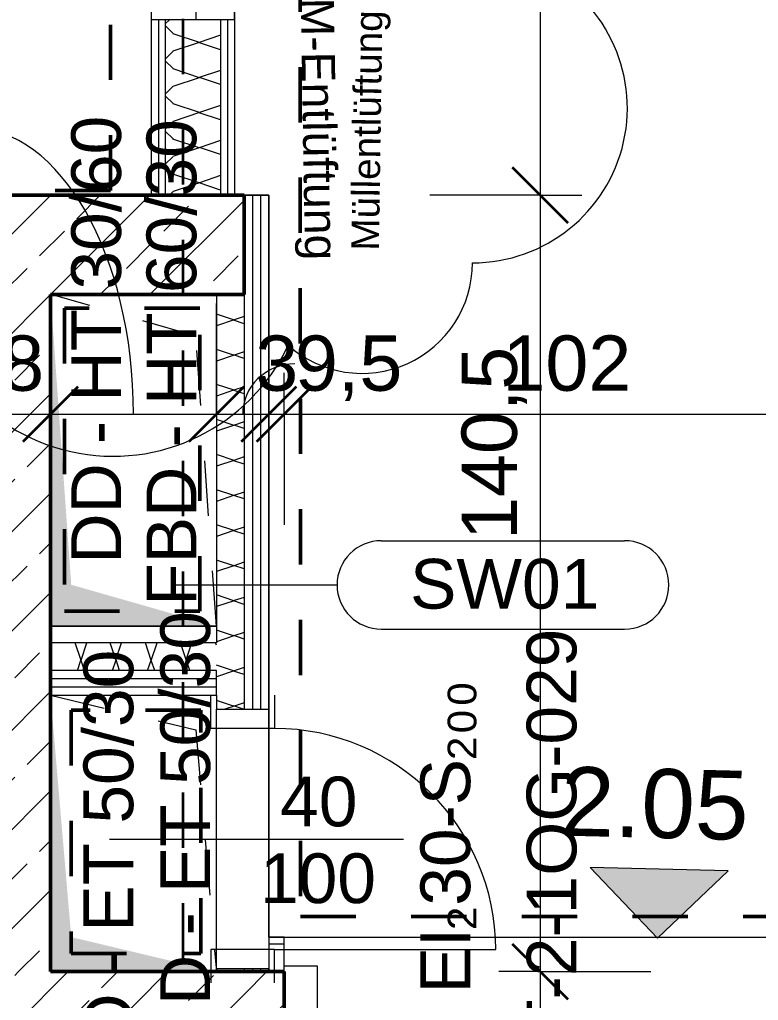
# Model space of a CAD drawing. Header units: metres. Extents: x -67.4 to -27.2, y 43.9 to 89.6.
# Drawn here: x -47.272 to -45.936, y 57.294 to 59.069 of the extents above; entities that cross this region are included whole.
import ezdxf

# ---------------------------------------------------------------- set-up
doc = ezdxf.new("R2010")
doc.units = ezdxf.units.M
doc.linetypes.add('Strich Punkt Mittel', pattern=[0.015875, 0.00635, -0.004763, 0, -0.004763])
doc.linetypes.add('Verdeckt', pattern=[0.003, 0.002, -0.001])
for name, color, linetype, lineweight in [('A-DETL-GENF_', 92, 'Continuous', 13), ('A_2D', 7, 'Continuous', 13), ('A_Bemassung-50_', 4, 'Continuous', 9), ('A_Bemassung_', 4, 'Continuous', 9), ('A_Beschriftung_', 7, 'Continuous', 9), ('A_Brandabschnitte', 30, 'Verdeckt', 50), ('A_Decken', 8, 'Continuous', 13), ('A_Durchbruch_', 7, 'Continuous', 5), ('A_Durchbruch_Projektion', 8, 'Verdeckt', 5), ('A_Raeume_', 7, 'Continuous', 5), ('A_Raeume_Beschriftung_', 7, 'Continuous', 9), ('A_Raster_', 1, 'Continuous', 9), ('A_Tueren', 31, 'Continuous', 13), ('A_Waende', 7, 'Continuous', 13), ('G-ANNO-REVC_', 71, 'Continuous', 9), ('Text', 130, 'Continuous', 9)]:
    doc.layers.add(name, color=color, linetype=linetype, lineweight=lineweight)
doc.styles.add('Arial_10', font='arial.ttf', dxfattribs={"height": 0.05})
doc.styles.add('Arial_2', font='arial.ttf', dxfattribs={"height": 0.09})
doc.styles.add('Arial_3', font='arial.ttf', dxfattribs={"height": 0.125})
doc.styles.add('Arial_5', font='arial.ttf', dxfattribs={"height": 0.1})
doc.styles.add('Arial_7', font='arial.ttf', dxfattribs={"height": 0.06})
doc.styles.add('Segoe UI Symbol', font='seguisym.ttf', dxfattribs={"height": 0.09})
doc.dimstyles.new('WGA-Bemaßung', dxfattribs={"dimscale": 0.3048, "dimtxt": 0.102026, "dimasz": 0.328084, "dimexe": 0.246063, "dimexo": 0.0625, "dimgap": 0.04101, "dimtad": 1, "dimdec": 1, "dimlfac": 100, "dimrnd": 0.5, "dimdsep": 46, "dimtxsty": 'Arial_5', "dimblk1": 'OBLIQUE', "dimblk2": 'OBLIQUE', "dimsah": 1, "dimcen": 0.09, "dimdle": 0.246063, "dimazin": 2, "dimtfac": 1, "dimtdec": 4, "dimtix": 1, "dimtmove": 0, "dimatfit": 3, "dimfxl": 0.656168, "dimfxlon": 1, "dimtvp": 1, "dimtolj": 1, "dimtzin": 0, "dimarcsym": 2})
doc.dimstyles.new('WGA-Bemaßung_2', dxfattribs={"dimscale": 0.3048, "dimtxt": 0.102026, "dimasz": 0.328084, "dimexe": 0.246063, "dimexo": 0.0625, "dimgap": 0.04101, "dimtad": 1, "dimdec": 1, "dimlfac": 100, "dimrnd": 0.5, "dimdsep": 46, "dimtxsty": 'Arial_5', "dimblk1": 'OBLIQUE', "dimblk2": 'OBLIQUE', "dimsah": 1, "dimcen": 0.09, "dimdle": 0.246063, "dimazin": 2, "dimtfac": 1, "dimtdec": 4, "dimtix": 1, "dimtmove": 2, "dimatfit": 3, "dimfxl": 0.656168, "dimfxlon": 1, "dimtvp": 1, "dimtolj": 1, "dimtzin": 0, "dimarcsym": 2})
doc.dimstyles.new('WGA-Bemaßung_3', dxfattribs={"dimscale": 0.3048, "dimtxt": 0.102026, "dimasz": 0.328084, "dimexe": 0.246063, "dimexo": 0.0625, "dimgap": 0.04101, "dimtad": 1, "dimdec": 1, "dimlfac": 100, "dimrnd": 0.5, "dimdsep": 46, "dimtxsty": 'Arial_5', "dimblk1": 'OBLIQUE', "dimblk2": 'OBLIQUE', "dimsah": 1, "dimcen": 0.09, "dimdle": 0.246063, "dimazin": 2, "dimtfac": 1, "dimtdec": 4, "dimtix": 1, "dimtmove": 1, "dimatfit": 3, "dimfxl": 0.656168, "dimfxlon": 1, "dimtvp": 1, "dimtolj": 1, "dimtzin": 0, "dimarcsym": 2})
doc.dimstyles.new('WGA-Bemaßung_4', dxfattribs={"dimscale": 0.3048, "dimtxt": 0.102026, "dimasz": 0.328084, "dimexe": 0.246063, "dimexo": 0.0625, "dimgap": 0.04101, "dimtad": 1, "dimdec": 1, "dimlfac": 100, "dimrnd": 0.5, "dimdsep": 46, "dimtxsty": 'Arial_5', "dimblk1": 'OBLIQUE', "dimblk2": 'OBLIQUE', "dimsah": 1, "dimcen": 0.09, "dimdle": 0.246063, "dimazin": 2, "dimtfac": 1, "dimtdec": 4, "dimtix": 1, "dimtmove": 0, "dimatfit": 3, "dimfxl": 0.656168, "dimfxlon": 1, "dimtvp": 1, "dimtolj": 1, "dimtzin": 0, "dimarcsym": 2})
pattern_1 = [(45, (0, 0), (-0.08980256, 0.08980256), []), (45, (0.0898, 0), (-0.08980256, 0.08980256), [0.0635, -0.03175])]

# ---------------------------------------------------------------- blocks, each defined once
blk = doc.blocks.new('UZ_D1 - SL_0900x2000_Wohnungstür-5426849-263_PP_01OG_BT2')
at = {"layer": 'A_Tueren', "lineweight": 5}
for p, q in [((0.45, 0.1), (0.45, 1)), ((-0.51, 0.1), (-0.45, 0.1)), ((-0.45, 0.1), (-0.45, -0.1)), ((0.45, 0.1), (0.45, -0.1)), ((0.51, 0.1), (0.45, 0.1)), ((-0.45, -0.1), (-0.51, -0.1)), ((0.45, -0.1), (0.51, -0.1))]:
    blk.add_line(p, q, dxfattribs=at)
blk.add_arc((0.45, 0.1), 0.9, 90, 180, dxfattribs=at)
blk = doc.blocks.new('Tür_Blockzarge_1 Flügel - 90x200_RB 106x208_Portale-11882896-263_PP_01OG_BT2')
at = {"layer": 'A_Tueren', "lineweight": 5}
blk.add_line((0.45, 0.075), (0.45, 0.975), dxfattribs=at)
at = {"layer": 'A_Tueren'}
for p, q in [((-0.53, 0.075), (-0.45, 0.075)), ((-0.53, -0.005), (-0.53, 0.075)), ((-0.53, 0.075), (0.53, 0.075)), ((-0.45, 0.075), (-0.45, -0.005)), ((0.45, 0.075), (0.53, 0.075)), ((0.45, -0.005), (0.45, 0.075)), ((0.53, 0.075), (0.53, -0.005)), ((-0.45, -0.005), (-0.53, -0.005)), ((0.53, -0.005), (0.45, -0.005)), ((-0.53, -0.075), (0.53, -0.075))]:
    blk.add_line(p, q, dxfattribs=at)
at = {"layer": 'A_Tueren', "lineweight": 5}
blk.add_arc((0.45, 0.075), 0.9, 90, 180, dxfattribs=at)
blk = doc.blocks.new('Symbol_Schatten_Verdeckt_unten - Bodendurchbruch_Schatten_Verdeckt_unten-6021199-263_PP_01OG_BT2')
at = {"layer": 'A_Durchbruch_Projektion'}
for p, q in [((-0.1875, 0.1125), (0.25, 0.15)), ((-0.25, -0.15), (-0.1875, 0.1125))]:
    blk.add_line(p, q, dxfattribs=at)
blk = doc.blocks.new('UZ_D1 - SL_0400x1000_Schachttür-8452244-263_PP_01OG_BT2')
at = {"layer": 'A_Tueren', "lineweight": 5}
for p, q in [((0.2, 0.0575), (0.2, 0.4575)), ((-0.26, 0.0575), (-0.2, 0.0575)), ((-0.2, 0.0575), (-0.2, -0.0575)), ((0.2, 0.0575), (0.2, -0.0575)), ((0.26, 0.0575), (0.2, 0.0575)), ((-0.2, -0.0575), (-0.26, -0.0575)), ((0.2, -0.0575), (0.26, -0.0575))]:
    blk.add_line(p, q, dxfattribs=at)
blk.add_arc((0.2, 0.0575), 0.4, 90, 180, dxfattribs=at)
blk = doc.blocks.new('Symbol_Schatten_Verdeckt_unten - Bodendurchbruch_Schatten_Verdeckt_unten-11173646-263_PP_01OG_BT2')
at = {"layer": 'A_Durchbruch_Projektion'}
for p, q in [((-0.0502, 0.3), (-0.1502, 0.3)), ((-0.1502, 0.2997), (-0.1126, -0.225)), ((-0.1126, -0.225), (0.1494, -0.2998)), ((-0.1495, -0.3), (-0.0424, -0.3)), ((0.1502, -0.2998), (0.1502, -0.2956))]:
    blk.add_line(p, q, dxfattribs=at)
blk = doc.blocks.new('Symbol_Schatten - Bodendurchbruch_Schatten-11173598-263_PP_01OG_BT2')
at = {"layer": 'A-DETL-GENF_'}
blk.add_hatch(color=256, dxfattribs=at).paths.add_polyline_path([(-0.3, -0.15), (-0.3, -0.15), (-0.225, 0.1125), (0.3, 0.15), (-0.3, 0.15), (-0.3, -0.1404)])
at = {"layer": 'A_2D'}
blk.add_line((-0.3, -0.15), (-0.3, 0.15), dxfattribs=at)
at = {"layer": 'A_Durchbruch_'}
blk.add_line((-0.3, 0.15), (-0.3, -0.15), dxfattribs=at)
blk = doc.blocks.new('Symbol_Schatten - Bodendurchbruch_Schatten-6021197-263_PP_01OG_BT2')
at = {"layer": 'A-DETL-GENF_'}
blk.add_hatch(color=256, dxfattribs=at).paths.add_polyline_path([(-0.25, -0.1405), (-0.25, -0.15), (-0.1875, 0.1125), (0.25, 0.15), (-0.25, 0.15), (-0.25, -0.0874)])
blk = doc.blocks.new('BS_Raum_Top_Pfeil - oben_links-2842557-263_PP_01OG_BT2')
at = {"layer": 'A_Raeume_Beschriftung_'}
blk.add_hatch(color=256, dxfattribs=at).paths.add_polyline_path([(-0.0025, 0.0075), (0.0025, 0.0075), (0, 0.005)])
for p, q in [((-0.0025, 0.0075), (0, 0.005)), ((0.0025, 0.0075), (-0.0025, 0.0075)), ((0, 0.005), (0.0025, 0.0075))]:
    blk.add_line(p, q, dxfattribs=at)
blk = doc.blocks.new('BS_Tuer_PP - rechts-10002445-263_PP_01OG_BT2')
at = {"layer": 'A_Beschriftung_'}
blk.add_line((0, 0.000124), (0, -0.010513), dxfattribs=at)
blk = doc.blocks.new('BS_Wand_Lollipop - rechts_oben-2026913-263_PP_01OG_BT2')
at = {"layer": 'A_Beschriftung_'}
for p, q in [((0.0046, 0.0016), (0.0134, 0.0016)), ((-0.003, 0), (0.003, 0)), ((0.0046, -0.0016), (0.0134, -0.0016))]:
    blk.add_line(p, q, dxfattribs=at)
for centre, start, end in [((0.0046, 0), 90, 270), ((0.0134, 0), 270, 90)]:
    blk.add_arc(centre, 0.0016, start, end, dxfattribs=at)
blk = doc.blocks.new('DIMBLOCK348-263_PP_01OG_BT2')
at = {"layer": 'A_Bemassung-50_', "lineweight": 35, "transparency": 16777216}
for p, q in [((-46.3305, 59.5986), (-46.3805, 59.6486)), ((-46.3305, 59.5986), (-46.2805, 59.5486)), ((-46.3305, 58.7511), (-46.3805, 58.8011)), ((-46.3305, 58.7511), (-46.2805, 58.7011))]:
    blk.add_line(p, q, dxfattribs=at)
at = {"layer": 'A_Bemassung-50_', "transparency": 16777216}
for p, q in [((-46.3305, 59.5986), (-46.5305, 59.5986)), ((-46.3305, 59.5986), (-46.3305, 58.7511)), ((-46.3305, 59.5986), (-46.2555, 59.5986)), ((-46.3305, 58.7511), (-46.5305, 58.7511)), ((-46.3305, 58.7511), (-46.2555, 58.7511))]:
    blk.add_line(p, q, dxfattribs=at)
at = {"layer": 'A_Bemassung-50_', "color": 0, "transparency": 16777216, "insert": (-46.4728, 59.098), "char_height": 0.1, "width": 0.184588, "attachment_point": 1, "rotation": 90, "line_spacing_factor": 0.941778, "style": 'Arial_5'}
blk.add_mtext('85', dxfattribs=at)
blk = doc.blocks.new('_Oblique')
at = {"color": 0, "linetype": 'ByBlock', "lineweight": -2}
blk.add_line((-0.5, -0.5), (0.5, 0.5), dxfattribs=at)
blk = doc.blocks.new('DIMBLOCK349-263_PP_01OG_BT2')
at = {"layer": 'A_Bemassung-50_', "lineweight": 35, "transparency": 16777216}
for p, q in [((-46.3305, 58.7511), (-46.3805, 58.8011)), ((-46.3305, 58.7511), (-46.2805, 58.7011)), ((-46.3306, 57.3461), (-46.3806, 57.3961)), ((-46.3306, 57.3461), (-46.2806, 57.2961))]:
    blk.add_line(p, q, dxfattribs=at)
at = {"layer": 'A_Bemassung-50_', "transparency": 16777216}
for p, q in [((-46.3305, 58.7511), (-46.5305, 58.7511)), ((-46.3305, 58.7511), (-46.3306, 57.3461)), ((-46.3305, 58.7511), (-46.2555, 58.7511)), ((-46.3306, 57.3461), (-46.4056, 57.3461)), ((-46.3306, 57.3461), (-46.1306, 57.3461))]:
    blk.add_line(p, q, dxfattribs=at)
at = {"layer": 'A_Bemassung-50_', "color": 0, "transparency": 16777216, "insert": (-46.4729, 58.1272), "char_height": 0.1, "width": 0.416266, "attachment_point": 1, "rotation": 90, "line_spacing_factor": 0.941778, "style": 'Arial_5'}
blk.add_mtext('140,5', dxfattribs=at)
blk = doc.blocks.new('DIMBLOCK350-263_PP_01OG_BT2')
at = {"layer": 'A_Bemassung-50_', "lineweight": 35, "transparency": 16777216}
for p, q in [((-46.3306, 57.3461), (-46.3806, 57.3961)), ((-46.3306, 57.3461), (-46.2806, 57.2961)), ((-46.3306, 57.1661), (-46.3806, 57.2161)), ((-46.3306, 57.1661), (-46.2806, 57.1161))]:
    blk.add_line(p, q, dxfattribs=at)
at = {"layer": 'A_Bemassung-50_', "transparency": 16777216}
for p, q in [((-46.3306, 57.3461), (-46.4056, 57.3461)), ((-46.3306, 57.3461), (-46.3306, 57.1661)), ((-46.3306, 57.3461), (-46.1306, 57.3461)), ((-46.3306, 57.1661), (-46.4056, 57.1661)), ((-46.3306, 57.1661), (-46.1306, 57.1661))]:
    blk.add_line(p, q, dxfattribs=at)
blk.add_ellipse((-46.3306, 57.104), major_axis=(0, 0.1521), ratio=0.7804, start_param=0, end_param=1.570796, dxfattribs=at)
at = {"layer": 'A_Bemassung-50_', "color": 0, "transparency": 16777216, "insert": (-46.5006, 56.9501), "char_height": 0.1, "width": 0.184588, "attachment_point": 1, "rotation": 90, "line_spacing_factor": 0.941778, "style": 'Arial_5'}
blk.add_mtext('18', dxfattribs=at)
blk = doc.blocks.new('DIMBLOCK393-263_PP_01OG_BT2')
at = {"layer": 'A_Bemassung-50_', "transparency": 16777216}
for p, q in [((-47.3962, 58.3549), (-47.3962, 58.5549)), ((-47.2162, 58.3549), (-47.2162, 58.5549)), ((-47.3962, 58.3549), (-47.2162, 58.3549)), ((-47.3962, 58.3549), (-47.3962, 58.2799)), ((-47.2162, 58.3549), (-47.2162, 58.2799))]:
    blk.add_line(p, q, dxfattribs=at)
at = {"layer": 'A_Bemassung-50_', "lineweight": 35, "transparency": 16777216}
for p, q in [((-47.3962, 58.3549), (-47.3462, 58.4049)), ((-47.2162, 58.3549), (-47.1662, 58.4049)), ((-47.3962, 58.3549), (-47.4462, 58.3049)), ((-47.2162, 58.3549), (-47.2662, 58.3049))]:
    blk.add_line(p, q, dxfattribs=at)
at = {"layer": 'A_Bemassung-50_', "color": 0, "transparency": 16777216, "insert": (-47.3831, 58.4972), "char_height": 0.1, "width": 0.184588, "attachment_point": 1, "rotation": 359.9983, "line_spacing_factor": 0.941778, "style": 'Arial_5'}
blk.add_mtext('18', dxfattribs=at)
blk = doc.blocks.new('DIMBLOCK394-263_PP_01OG_BT2')
at = {"layer": 'A_Bemassung-50_', "transparency": 16777216}
for p, q in [((-47.2162, 58.3549), (-47.2162, 58.5549)), ((-46.9162, 58.3549), (-46.9162, 58.5549)), ((-47.2162, 58.3549), (-46.9162, 58.3549)), ((-47.2162, 58.3549), (-47.2162, 58.2799)), ((-46.9162, 58.3549), (-46.9162, 58.2799))]:
    blk.add_line(p, q, dxfattribs=at)
at = {"layer": 'A_Bemassung-50_', "lineweight": 35, "transparency": 16777216}
for p, q in [((-47.2162, 58.3549), (-47.1662, 58.4049)), ((-46.9162, 58.3549), (-46.8662, 58.4049)), ((-47.2162, 58.3549), (-47.2662, 58.3049)), ((-46.9162, 58.3549), (-46.9662, 58.3049))]:
    blk.add_line(p, q, dxfattribs=at)
at = {"layer": 'A_Bemassung-50_', "transparency": 16777216}
blk.add_ellipse((-47.3612, 58.3549), major_axis=(0, 0.5182), ratio=0.56935, start_param=4.712389, end_param=6.283185, dxfattribs=at)
at = {"layer": 'A_Bemassung-50_', "color": 0, "transparency": 16777216, "insert": (-47.515, 58.9244), "char_height": 0.1, "width": 0.184588, "attachment_point": 1, "rotation": 359.9983, "line_spacing_factor": 0.941778, "style": 'Arial_5'}
blk.add_mtext('30', dxfattribs=at)
blk = doc.blocks.new('DIMBLOCK395-263_PP_01OG_BT2')
at = {"layer": 'A_Bemassung-50_', "transparency": 16777216}
for p, q in [((-46.9162, 58.3549), (-46.9162, 58.5549)), ((-46.8212, 58.3548), (-46.8212, 58.5548)), ((-46.9162, 58.3549), (-46.8212, 58.3548)), ((-46.9162, 58.3549), (-46.9162, 58.2799)), ((-46.8212, 58.3548), (-46.8212, 58.2798))]:
    blk.add_line(p, q, dxfattribs=at)
at = {"layer": 'A_Bemassung-50_', "lineweight": 35, "transparency": 16777216}
for p, q in [((-46.9162, 58.3549), (-46.8662, 58.4049)), ((-46.8212, 58.3548), (-46.7712, 58.4048)), ((-46.9162, 58.3549), (-46.9662, 58.3049)), ((-46.8212, 58.3548), (-46.8712, 58.3049))]:
    blk.add_line(p, q, dxfattribs=at)
at = {"layer": 'A_Bemassung-50_', "transparency": 16777216}
blk.add_ellipse((-46.7742, 58.3548), major_axis=(-0.0945, 0), ratio=0.963217, start_param=4.712389, end_param=6.283185, dxfattribs=at)
at = {"layer": 'A_Bemassung-50_', "color": 0, "transparency": 16777216, "insert": (-46.7742, 58.4972), "char_height": 0.1, "width": 0.231677, "attachment_point": 1, "rotation": 359.9983, "line_spacing_factor": 0.941778, "style": 'Arial_5'}
blk.add_mtext('9,5', dxfattribs=at)
blk = doc.blocks.new('DIMBLOCK396-263_PP_01OG_BT2')
at = {"layer": 'A_Bemassung-50_', "transparency": 16777216}
for p, q in [((-46.8212, 58.3548), (-46.8212, 58.5548)), ((-46.7937, 58.3548), (-46.7937, 58.4298)), ((-46.8212, 58.3548), (-46.7937, 58.3548)), ((-46.8212, 58.3548), (-46.8212, 58.2798)), ((-46.7937, 58.3548), (-46.7937, 58.1548))]:
    blk.add_line(p, q, dxfattribs=at)
at = {"layer": 'A_Bemassung-50_', "lineweight": 35, "transparency": 16777216}
for p, q in [((-46.8212, 58.3548), (-46.7712, 58.4048)), ((-46.7937, 58.3548), (-46.7437, 58.4048)), ((-46.8212, 58.3548), (-46.8712, 58.3049)), ((-46.7937, 58.3548), (-46.8437, 58.3049))]:
    blk.add_line(p, q, dxfattribs=at)
at = {"layer": 'A_Bemassung-50_', "color": 0, "transparency": 16777216, "insert": (-46.8459, 58.4972), "char_height": 0.1, "width": 0.092294, "attachment_point": 1, "rotation": 359.9983, "line_spacing_factor": 0.941778, "style": 'Arial_5'}
blk.add_mtext('3', dxfattribs=at)
blk = doc.blocks.new('DIMBLOCK397-263_PP_01OG_BT2')
at = {"layer": 'A_Bemassung-50_', "transparency": 16777216}
for p, q in [((-46.7937, 58.3548), (-46.7937, 58.4298)), ((-45.7737, 58.3548), (-45.7737, 58.4298)), ((-46.7937, 58.3548), (-45.7737, 58.3548)), ((-46.7937, 58.3548), (-46.7937, 58.1548)), ((-45.7737, 58.3548), (-45.7737, 58.1548))]:
    blk.add_line(p, q, dxfattribs=at)
at = {"layer": 'A_Bemassung-50_', "lineweight": 35, "transparency": 16777216}
for p, q in [((-46.7937, 58.3548), (-46.7437, 58.4048)), ((-45.7737, 58.3548), (-45.7237, 58.4048)), ((-46.7937, 58.3548), (-46.8437, 58.3049)), ((-45.7737, 58.3548), (-45.8237, 58.3048))]:
    blk.add_line(p, q, dxfattribs=at)
at = {"layer": 'A_Bemassung-50_', "color": 0, "transparency": 16777216, "insert": (-46.399, 58.4972), "char_height": 0.1, "width": 0.276883, "attachment_point": 1, "rotation": 359.9983, "line_spacing_factor": 0.941778, "style": 'Arial_5'}
blk.add_mtext('102', dxfattribs=at)
blk = doc.blocks.new('Family - ___-11884492-263_PP_01OG_BT2')
at = {"layer": 'G-ANNO-REVC_'}
for centre, radius, start, end in [((-20.1972, 72.2509), 0.28, 247.36, 42.1512), ((-20.9049, 72.2427), 0.35, 157.36, 312.1512), ((-20.4896, 72.0695), 0.2, 205.5497, 337.36)]:
    blk.add_arc(centre, radius, start, end, dxfattribs=at)

msp = doc.modelspace()

# ---------------------------------------------------------------- hatches: boundary and pattern name
at = {"layer": 'A_Waende', "lineweight": 5}
h = msp.add_hatch(dxfattribs=at)
h.set_pattern_fill('FP_100', color=250, angle=247.64, style=0, pattern_type=2)
h.set_pattern_definition([(135, (-46.88369, 59.43989), (-0.254, 0.127003), [0.02245, -0.15715]), (135, (-46.99483, 59.487775), (-0.254, 0.127003), [0.02245, -0.15715]), (135, (-46.88344, 59.50359), (-0.254, 0.127003), [0.02245, -0.15715]), (135, (-46.99458, 59.55147), (-0.254, 0.127003), [0.02245, -0.15715]), (161.565, (-46.899683, 59.456206), (-0.5079977, 0.1270007), [0.0502, -0.35141]), (161.565, (-46.947446, 59.47153), (-0.5079977, 0.1270007), [0.0502, -0.35141]), (161.565, (-46.899814, 59.518976), (-0.5079977, 0.1270007), [0.0502, -0.35141]), (161.565, (-46.947196, 59.535223), (-0.5079977, 0.1270007), [0.0502, -0.35141]), (225, (-46.99514, 59.45547), (0.254, 0.127003), [0.02245, -0.15715]), (225, (-46.88344, 59.50359), (0.254, 0.127003), [0.02245, -0.15715]), (225, (-46.99489, 59.51916), (0.254, 0.127003), [0.02245, -0.15715]), (225, (-46.88357, 59.56636), (0.254, 0.127003), [0.02245, -0.15715]), (198.435, (-46.947446, 59.47153), (0.5079977, 0.1270007), [0.0502, -0.35141]), (198.435, (-46.89975, 59.48759), (0.5079977, 0.1270007), [0.0502, -0.35141]), (198.435, (-46.947196, 59.535223), (0.5079977, 0.1270007), [0.0502, -0.35141]), (198.435, (-46.8995, 59.551285), (0.5079977, 0.1270007), [0.0502, -0.35141])])
h.paths.add_polyline_path([(-46.9333, 58.7511), (-46.9086, 58.7511), (-46.9086, 59.0686), (-47.0086, 59.0686), (-47.0086, 58.7511)])
h = msp.add_hatch(dxfattribs=at)
h.set_pattern_fill('FP_4', color=250, style=0, pattern_type=2)
h.set_pattern_definition(pattern_1)
h.paths.add_polyline_path([(-46.8662, 58.5711), (-46.8662, 58.7511), (-47.3962, 58.7511), (-47.3962, 58.5711), (-46.9162, 58.5711)])
h = msp.add_hatch(dxfattribs=at)
h.set_pattern_fill('FP_4', color=250, style=0, pattern_type=2)
h.set_pattern_definition(pattern_1)
h.paths.add_polyline_path([(-47.2162, 57.3461), (-47.2162, 57.3461), (-47.2162, 58.5711), (-47.3962, 58.5711), (-47.3962, 57.3461), (-47.3436, 57.3461)])
h = msp.add_hatch(dxfattribs=at)
h.set_pattern_fill('FP_98', color=250, angle=247.64, style=0, pattern_type=2)
h.set_pattern_definition([(135, (-46.8213, 58.04855), (-0.254, 0.127003), [0.02245, -0.15715]), (135, (-46.93244, 58.09643), (-0.254, 0.127003), [0.02245, -0.15715]), (135, (-46.82105, 58.11224), (-0.254, 0.127003), [0.02245, -0.15715]), (135, (-46.93219, 58.16012), (-0.254, 0.127003), [0.02245, -0.15715]), (161.565, (-46.837295, 58.06486), (-0.5079977, 0.1270007), [0.0502, -0.35141]), (161.565, (-46.885058, 58.08018), (-0.5079977, 0.1270007), [0.0502, -0.35141]), (161.565, (-46.837426, 58.12763), (-0.5079977, 0.1270007), [0.0502, -0.35141]), (161.565, (-46.88481, 58.143876), (-0.5079977, 0.1270007), [0.0502, -0.35141]), (225, (-46.93237, 58.06504), (0.254, 0.127003), [0.02245, -0.15715]), (225, (-46.82105, 58.11224), (0.254, 0.127003), [0.02245, -0.15715]), (225, (-46.932505, 58.12781), (0.254, 0.127003), [0.02245, -0.15715]), (225, (-46.8208, 58.17594), (0.254, 0.127003), [0.02245, -0.15715]), (198.435, (-46.885058, 58.08018), (0.5079977, 0.1270007), [0.0502, -0.35141]), (198.435, (-46.83736, 58.096244), (0.5079977, 0.1270007), [0.0502, -0.35141]), (198.435, (-46.88481, 58.143876), (0.5079977, 0.1270007), [0.0502, -0.35141]), (198.435, (-46.83711, 58.15994), (0.5079977, 0.1270007), [0.0502, -0.35141])])
h.paths.add_polyline_path([(-46.8662, 57.3461), (-46.8662, 57.3511), (-46.9162, 57.3511), (-46.9162, 57.3461), (-46.8837, 57.3461)])
h.paths.add_polyline_path([(-46.8887, 57.8211), (-46.8662, 57.8211), (-46.8662, 58.5711), (-46.9162, 58.5711), (-46.9162, 57.8211)])
h = msp.add_hatch(dxfattribs=at)
h.set_pattern_fill('FP_110', color=250, angle=-112.36, style=0, pattern_type=2)
h.set_pattern_definition([(45, (-47.06561, 57.84628), (0.127012, 0.253995), [0.02245, -0.15715]), (45, (-47.01866, 57.957805), (0.127012, 0.253995), [0.02245, -0.15715]), (45, (-47.002845, 57.84641), (0.127012, 0.253995), [0.02245, -0.15715]), (44.998, (-46.95496, 57.95756), (0.127012, 0.253995), [0.02245, -0.15715]), (71.563, (-47.050607, 57.861736), (0.127018, 0.507993), [0.0502, -0.35141]), (71.563, (-47.03436, 57.90912), (0.127018, 0.507993), [0.0502, -0.35141]), (71.563, (-46.986533, 57.86241), (0.1270184, 0.507993), [0.0502, -0.35141]), (71.563, (-46.97121, 57.910174), (0.1270184, 0.507993), [0.0502, -0.35141]), (135, (-47.05042, 57.956815), (0.126995, -0.254004), [0.02245, -0.15715]), (135, (-47.002845, 57.84641), (0.126995, -0.254004), [0.02245, -0.15715]), (135, (-46.98635, 57.95749), (0.126995, -0.254004), [0.02245, -0.15715]), (134.998, (-46.93915, 57.846165), (0.126995, -0.254004), [0.02245, -0.15715]), (108.433, (-47.03436, 57.90912), (0.126983, -0.508002), [0.0502, -0.35141]), (108.433, (-47.018298, 57.86142), (0.126983, -0.508002), [0.0502, -0.35141]), (108.433, (-46.97121, 57.910174), (0.126983, -0.508002), [0.0502, -0.35141]), (108.433, (-46.95515, 57.862477), (0.126983, -0.508002), [0.0502, -0.35141])])
h.paths.add_polyline_path([(-46.9162, 57.8911), (-46.9162, 57.9411), (-47.2162, 57.9411), (-47.2162, 57.8911), (-46.9257, 57.8911)])
h = msp.add_hatch(dxfattribs=at)
h.set_pattern_fill('FP_15', color=250, angle=-112.36, style=0, pattern_type=2)
h.set_pattern_definition([(224.998, (-46.046465, 57.40867), (-0.127012, -0.253995), [0.02245, -0.15715]), (224.998, (-46.09435, 57.29753), (-0.127012, -0.253995), [0.02245, -0.15715]), (224.998, (-46.10923, 57.40854), (-0.127012, -0.253995), [0.02245, -0.15715]), (224.998, (-46.157115, 57.2974), (-0.127012, -0.253995), [0.02245, -0.15715]), (251.563, (-46.061852, 57.392293), (-0.1270184, -0.5079932), [0.0502, -0.35141]), (251.563, (-46.0781, 57.34491), (-0.1270184, -0.5079932), [0.0502, -0.35141]), (251.563, (-46.125547, 57.392542), (-0.1270184, -0.5079932), [0.0502, -0.35141]), (251.563, (-46.141793, 57.34516), (-0.1270184, -0.5079932), [0.0502, -0.35141]), (314.998, (-46.06204, 57.29721), (-0.126995, 0.254004), [0.02245, -0.15715]), (314.998, (-46.10923, 57.40854), (-0.126995, 0.254004), [0.02245, -0.15715]), (314.998, (-46.12573, 57.29746), (-0.126995, 0.254004), [0.02245, -0.15715]), (314.998, (-46.17293, 57.40879), (-0.126995, 0.254004), [0.02245, -0.15715]), (288.433, (-46.0781, 57.34491), (-0.126983, 0.508002), [0.0502, -0.35141]), (288.433, (-46.09416, 57.392608), (-0.126983, 0.508002), [0.0502, -0.35141]), (288.433, (-46.141793, 57.34516), (-0.126983, 0.508002), [0.0502, -0.35141]), (288.433, (-46.15693, 57.392477), (-0.126983, 0.508002), [0.0502, -0.35141])])
h.paths.add_polyline_path([(-45.2587, 57.3461), (-45.2587, 57.3461), (-45.2587, 57.3961), (-45.7737, 57.3961), (-45.7737, 57.3461), (-45.2712, 57.3461)])
h.paths.add_polyline_path([(-46.8137, 57.3461), (-46.7937, 57.3461), (-46.7937, 57.3961), (-46.8212, 57.3961), (-46.8212, 57.3461), (-46.8137, 57.3461)])
h = msp.add_hatch(dxfattribs=at)
h.set_pattern_fill('FP_4', color=250, style=0, pattern_type=2)
h.set_pattern_definition(pattern_1)
h.paths.add_polyline_path([(-46.8662, 57.1661), (-46.8662, 57.1661), (-46.8662, 57.3461), (-46.8837, 57.3461), (-46.8837, 57.1661)])
h.paths.add_polyline_path([(-47.0637, 57.1661), (-47.0637, 57.3461), (-48.4279, 57.3462), (-48.4279, 57.1662), (-47.0687, 57.1661)])
h = msp.add_hatch(dxfattribs=at)
h.set_pattern_fill('FP_4', color=250, style=0, pattern_type=2)
h.set_pattern_definition(pattern_1)
h.paths.add_polyline_path([(-46.8838, 55.2086), (-46.8838, 55.2436), (-47.0638, 55.2436), (-47.0637, 55.2086), (-46.8838, 55.2086)])
h.paths.add_polyline_path([(-46.8837, 56.1636), (-46.8837, 57.3461), (-47.0637, 57.3461), (-47.0637, 56.1636), (-46.8838, 56.1636)])
h = msp.add_hatch(dxfattribs=at)
h.set_pattern_fill('FP_4', color=250, style=0, pattern_type=2)
h.set_pattern_definition(pattern_1)
h.paths.add_polyline_path([(-45.2087, 57.1661), (-45.2087, 57.3461), (-45.7737, 57.3461), (-45.7737, 57.1661), (-45.2087, 57.1661)])
h.paths.add_polyline_path([(-45.2587, 57.1661), (-45.2587, 57.1661), (-45.2087, 57.1661)])
h.paths.add_polyline_path([(-46.7937, 57.1661), (-46.7937, 57.1661), (-46.7937, 57.3461), (-46.8662, 57.3461), (-46.8662, 57.1661), (-46.7937, 57.1661)])

# ---------------------------------------------------------------- linework, layer by layer
at = {"layer": 'A_Brandabschnitte'}
for p, q in [((-46.7737, 75.5828), (-46.7639, 57.4461)), ((-47.1075, 58.7596), (-47.1083, 60.0919)), ((-47.1075, 58.7596), (-47.4475, 58.7594)), ((-47.1912, 58.5465), (-47.1912, 57.9982)), ((-46.9462, 58.5465), (-47.1912, 58.5465)), ((-46.9462, 57.9982), (-46.9462, 58.5465)), ((-47.1912, 57.9982), (-46.9462, 57.9982)), ((-46.9442, 57.819), (-47.1787, 57.819)), ((-47.1787, 57.819), (-47.1787, 57.379)), ((-46.9444, 57.379), (-46.9442, 57.819)), ((-46.7639, 57.4461), (-45.3137, 57.4461)), ((-47.1787, 57.379), (-46.9444, 57.379))]:
    msp.add_line(p, q, dxfattribs=at)
at = {"layer": 'A_Decken'}
msp.add_line((-47.2162, 57.9711), (-46.9162, 57.9711), dxfattribs=at)
at = {"layer": 'A_Raeume_', "flags": 128}
for points in [[(-45.2707, 75.6339), (-46.8207, 75.634), (-46.8211, 60.1286), (-46.8836, 60.1286), (-46.8836, 60.127), (-46.8836, 58.7527), (-46.8836, 58.7511), (-46.8212, 58.7511), (-46.8212, 58.6611), (-46.8212, 57.8936), (-46.8212, 57.4086), (-45.2712, 57.4086)], [(-53.9886, 60.1288), (-53.9888, 55.2088), (-50.6278, 55.2087), (-50.6277, 57.2287), (-50.4577, 57.2287), (-48.7776, 57.2286), (-48.6079, 57.2286), (-48.6079, 57.7412), (-47.3962, 57.7411), (-47.3962, 57.8936), (-47.3962, 58.7511), (-47.0336, 58.7511), (-47.0336, 60.1286), (-48.1311, 60.1287)]]:
    msp.add_lwpolyline(points, close=True, dxfattribs=at)
at = {"layer": 'A_Raster_', "linetype": 'Strich Punkt Mittel', "lineweight": 35}
msp.add_line((-46.9759, 85.8702), (-46.9771, 46.5269), dxfattribs=at)
at = {"layer": 'A_Waende'}
for p, q in [((-47.0336, 58.7511), (-47.0336, 60.1286)), ((-46.8836, 60.1286), (-46.8836, 58.7511)), ((-47.0086, 59.0686), (-47.0336, 59.0686)), ((-47.0086, 59.0686), (-47.0086, 58.7511)), ((-46.8836, 59.0686), (-46.9086, 59.0686)), ((-46.9086, 59.0686), (-46.9086, 58.7511)), ((-46.8212, 58.7511), (-46.8662, 58.7511)), ((-46.8212, 57.4086), (-46.8212, 58.7511)), ((-46.8662, 58.5711), (-46.8662, 57.8211)), ((-46.9162, 57.8911), (-47.2162, 57.8911)), ((-46.9162, 57.8461), (-46.9162, 57.8911)), ((-47.2162, 57.8461), (-46.9162, 57.8461)), ((-46.9162, 57.3511), (-46.9162, 57.8211)), ((-46.8662, 57.8211), (-46.8212, 57.8211)), ((-46.7937, 57.4086), (-46.8212, 57.4086)), ((-46.8212, 57.4086), (-46.8212, 57.3961)), ((-46.7937, 57.3961), (-46.8212, 57.3961)), ((-46.7937, 57.3961), (-46.7937, 57.4086)), ((-46.8212, 57.3511), (-46.8662, 57.3511)), ((-46.8662, 57.3511), (-46.8662, 57.3461)), ((-46.8212, 57.3461), (-46.8212, 57.3511))]:
    msp.add_line(p, q, dxfattribs=at)
at = {"layer": 'A_Waende', "lineweight": 18}
for p, q in [((-47.0211, 59.0686), (-47.0211, 58.7511)), ((-46.8961, 59.0686), (-46.8961, 58.7511)), ((-46.8512, 58.7511), (-46.8512, 57.8211)), ((-46.8362, 58.7511), (-46.8362, 57.8211)), ((-46.9162, 57.8761), (-47.2162, 57.8761)), ((-46.9162, 57.8611), (-47.2162, 57.8611)), ((-46.8512, 57.3511), (-46.8512, 57.3461)), ((-46.8362, 57.3511), (-46.8362, 57.3461))]:
    msp.add_line(p, q, dxfattribs=at)
at = {"layer": 'A_Waende', "color": 250, "lineweight": 5}
for p, q in [((-46.9086, 59.0686), (-47.0086, 59.0686)), ((-46.9162, 58.5711), (-46.9162, 57.9411)), ((-46.9162, 57.9411), (-47.2162, 57.9411)), ((-46.9162, 57.8461), (-46.9162, 57.8211)), ((-46.9162, 57.8211), (-46.8662, 57.8211)), ((-46.8212, 57.3961), (-46.8212, 57.3461)), ((-46.7937, 57.3461), (-46.7937, 57.3961)), ((-46.8662, 57.3511), (-46.9162, 57.3511)), ((-46.9162, 57.3511), (-46.9162, 57.3461))]:
    msp.add_line(p, q, dxfattribs=at)
at = {"layer": 'A_Waende', "color": 10, "lineweight": 50}
for p, q in [((-46.8662, 58.7511), (-47.3962, 58.7511)), ((-46.8662, 58.7511), (-46.8662, 58.5711)), ((-47.2162, 57.3461), (-47.2162, 58.5711)), ((-47.2162, 58.5711), (-46.8662, 58.5711)), ((-46.7937, 57.3461), (-47.2162, 57.3461)), ((-46.7937, 57.1661), (-46.7937, 57.3461))]:
    msp.add_line(p, q, dxfattribs=at)

# ---------------------------------------------------------------- block references
at = {"layer": 'A_2D'}
for name, p, rotation in [('Symbol_Schatten_Verdeckt_unten - Bodendurchbruch_Schatten_Verdeckt_unten-11173646-263_PP_01OG_BT2', (-47.066, 58.2712), 179.9330571454996), ('Symbol_Schatten - Bodendurchbruch_Schatten-11173598-263_PP_01OG_BT2', (-47.0662, 58.2711), 89.99827587845624), ('Symbol_Schatten_Verdeckt_unten - Bodendurchbruch_Schatten_Verdeckt_unten-6021199-263_PP_01OG_BT2', (-47.0662, 57.5961), 269.9982758784652), ('Symbol_Schatten - Bodendurchbruch_Schatten-6021197-263_PP_01OG_BT2', (-47.0662, 57.5961), 89.99827587845624)]:
    msp.add_blockref(name, p, dxfattribs=dict(at, rotation=rotation))
at = {"layer": 'A_Beschriftung_', "xscale": 49.99999999999998, "yscale": 49.99999999999998, "zscale": 49.99999999999998}
msp.add_blockref('BS_Wand_Lollipop - rechts_oben-2026913-263_PP_01OG_BT2', (-46.848, 58.0459), dxfattribs=at)
at = {"layer": 'A_Beschriftung_', "xscale": 49.99999999999999, "yscale": 49.99999999999999, "zscale": 49.99999999999999, "rotation": 89.99999999999976}
msp.add_blockref('BS_Tuer_PP - rechts-10002445-263_PP_01OG_BT2', (-47.1034, 57.5861), dxfattribs=at)
at = {"layer": 'A_Raeume_Beschriftung_', "xscale": 49.99999999999998, "yscale": 49.99999999999998, "zscale": 49.99999999999998, "rotation": 358.6399999999998}
msp.add_blockref('BS_Raum_Top_Pfeil - oben_links-2842557-263_PP_01OG_BT2', (-46.1245, 57.1568), dxfattribs=at)
at = {"layer": 'A_Tueren'}
for name, p, rotation in [('Tür_Blockzarge_1 Flügel - 90x200_RB 106x208_Portale-11882896-263_PP_01OG_BT2', (-46.9586, 59.5986), 89.99999999999991), ('UZ_D1 - SL_0400x1000_Schachttür-8452244-263_PP_01OG_BT2', (-46.8687, 57.5861), 269.9999999999998), ('UZ_D1 - SL_0900x2000_Wohnungstür-5426849-263_PP_01OG_BT2', (-46.2837, 57.2561), 179.998275878371)]:
    msp.add_blockref(name, p, dxfattribs=dict(at, rotation=rotation))
at = {"layer": 'G-ANNO-REVC_', "rotation": 22.64000000000043}
msp.add_blockref('Family - ___-11884492-263_PP_01OG_BT2', (0, 0), dxfattribs=at)

# ---------------------------------------------------------------- texts
at = {"layer": 'A_Beschriftung_', "char_height": 0.09, "attachment_point": 1, "rotation": 90}
for s, insert, width, style in [('DD - HT 30/60', (-47.1787, 58.0844), 0.962025, 'Arial_2'), ('FBD - HT 60/30', (-47.0426, 58.0083), 1.046202, 'Arial_2'), ('FBD - ET 50/30', (-47.0176, 57.1251), 1.038185, 'Arial_2'), ('T-2-1OG-029', (-46.3552, 57.2192), 0.889873, 'Arial_2'), ('DD - ET 50/30', (-47.1566, 57.1251), 0.954008, 'Arial_2'), ('₂₀₀', (-46.5473, 57.7267), 0.168354, 'Segoe UI Symbol'), ('30-S', (-46.5473, 57.4654), 0.316667, 'Arial_2'), ('₂', (-46.5473, 57.4191), 0.056118, 'Segoe UI Symbol'), ('EI', (-46.5473, 57.3067), 0.136287, 'Arial_2')]:
    msp.add_mtext(s, dxfattribs=dict(at, insert=insert, width=width, style=style))
at = {"layer": 'A_Beschriftung_', "char_height": 0.09, "attachment_point": 1, "style": 'Arial_2'}
for s, insert, width in [('SW01', (-46.5661, 58.093), 0.420886), ('40', (-46.801, 57.699), 0.168354), ('100', (-46.8374, 57.5601), 0.252532)]:
    msp.add_mtext(s, dxfattribs=dict(at, insert=insert, width=width))
at = {"layer": 'A_Raeume_Beschriftung_', "insert": (-46.2919, 57.7173), "char_height": 0.125, "width": 0.408861, "attachment_point": 1, "rotation": 358.64, "style": 'Arial_3'}
msp.add_mtext('2.05', dxfattribs=at)
at = {"layer": 'Text', "color": 1, "insert": (-46.6724, 58.6512), "char_height": 0.05, "width": 1.286708, "attachment_point": 1, "rotation": 89.1516, "style": 'Arial_10'}
msp.add_mtext('Müllentlüftung 30x30 ausreichend?', dxfattribs=at)
at = {"layer": 'Text', "color": 7, "insert": (-46.7037, 59.109), "char_height": 0.06, "width": 0.617299, "attachment_point": 1, "rotation": 270.9376, "style": 'Arial_7'}
msp.add_mtext('M-Entlüftung', dxfattribs=at)

# ---------------------------------------------------------------- dimensions: what is measured, and where the dimension line sits
at = {"layer": 'A_Bemassung_'}
for base, p1, p2, angle, dimstyle, override, picture, middle in [((-46.330518, 58.75112), (-46.530492, 59.598627), (-46.530518, 58.751126), 89.998276, 'WGA-Bemaßung', {"dimpost": '<>', "dimfxl": 0.847501}, 'DIMBLOCK348-263_PP_01OG_BT2', (-46.394062, 59.174872)), ((-47.2162, 58.3549), (-47.3962, 58.5549), (-47.2162, 58.5549), 359.9983, 'WGA-Bemaßung_4', {"dimpost": '<>', "dimfxl": 0.18}, 'DIMBLOCK393-263_PP_01OG_BT2', (-47.3062, 58.4184)), ((-46.7937, 58.3548), (-46.8212, 58.5548), (-46.7937, 58.1548), 359.9983, 'WGA-Bemaßung_4', {"dimpost": '<>', "dimfxl": 0.400946}, 'DIMBLOCK396-263_PP_01OG_BT2', (-46.8074, 58.4184)), ((-45.7737, 58.3548), (-46.7937, 58.1548), (-45.7737, 58.1548), 359.9983, 'WGA-Bemaßung_4', {"dimpost": '<>', "dimfxl": 1.02}, 'DIMBLOCK397-263_PP_01OG_BT2', (-46.2837, 58.4184))]:
    dim = msp.add_linear_dim(base=base, p1=p1, p2=p2, angle=angle, dimstyle=dimstyle, override=override, dxfattribs=at)
    dim.commit()
    dim.dimension.update_dxf_attribs({"geometry": picture, "text_midpoint": middle})
for base, p1, p2, override, picture, middle in [((-46.9162, 58.3549), (-47.2162, 58.5549), (-46.9162, 58.5549), {"dimpost": '<>', "dimfxl": 0.3}, 'DIMBLOCK394-263_PP_01OG_BT2', (-47.4227, 58.8577)), ((-46.8212, 58.3548), (-46.9162, 58.5549), (-46.8212, 58.5548), {"dimpost": '<>', "dimfxl": 0.094967}, 'DIMBLOCK395-263_PP_01OG_BT2', (-46.6584, 58.4305))]:
    dim = msp.add_linear_dim(base=base, p1=p1, p2=p2, angle=359.9983, dimstyle='WGA-Bemaßung_3', override=override, dxfattribs=at)
    dim.commit()
    dim.dimension.update_dxf_attribs({"geometry": picture, "text_midpoint": middle, "dimtype": 160})
for base, p1, p2, dimstyle, override, picture, middle in [((-46.3306, 57.3461), (-46.5305, 58.7511), (-46.1306, 57.3461), 'WGA-Bemaßung_2', {"dimpost": '<>', "dimfxl": 1.460842}, 'DIMBLOCK349-263_PP_01OG_BT2', (-46.4062, 58.3354)), ((-46.3306, 57.1661), (-46.1306, 57.3461), (-46.1306, 57.1661), 'WGA-Bemaßung_3', {"dimpost": '<>', "dimfxl": 0.18}, 'DIMBLOCK350-263_PP_01OG_BT2', (-46.434, 57.0424))]:
    dim = msp.add_linear_dim(base=base, p1=p1, p2=p2, angle=89.9983, dimstyle=dimstyle, override=override, dxfattribs=at)
    dim.commit()
    dim.dimension.update_dxf_attribs({"geometry": picture, "text_midpoint": middle, "dimtype": 160, "text_rotation": 90})

doc.saveas('drawing.dxf')
